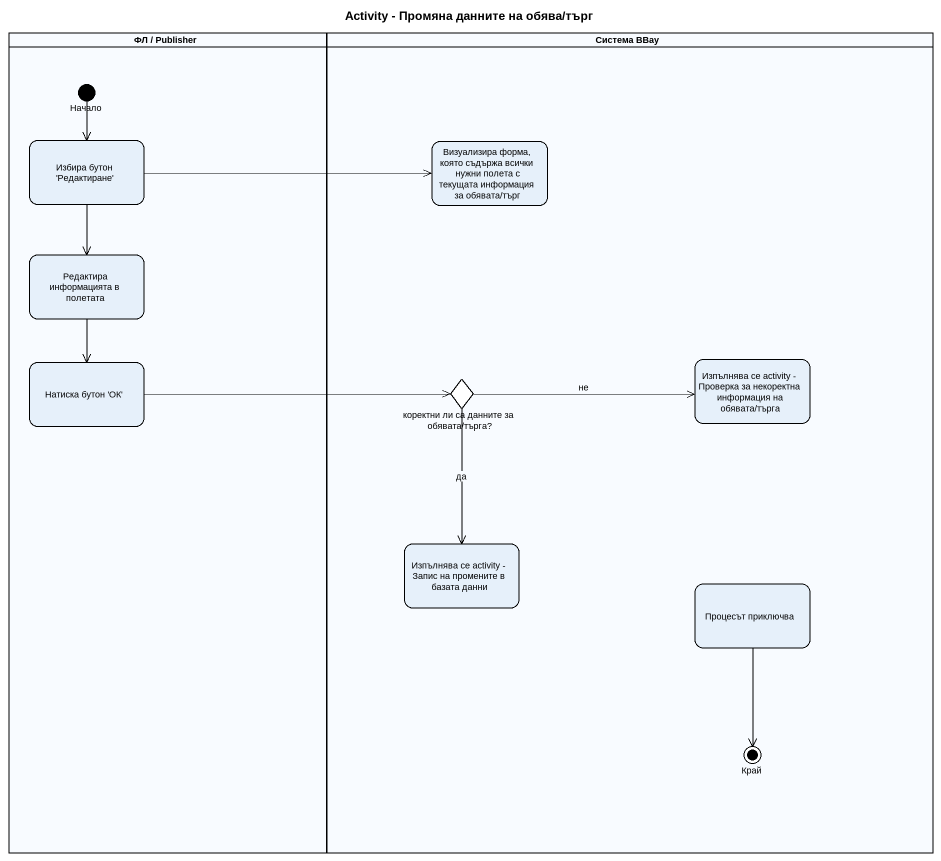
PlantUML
@startuml
title Activity - Промяна данните на обява/търг
hide empty description
state "ФЛ / Publisher" as ФЛ_Publisher <<partition>> {
  state Начало <<start>>
  state "Избира бутон 'Редактиране'" as Избира_бутон_Редактиране
  state "Редактира информацията в полетата" as Редактира_информацията_в
  state "Натиска бутон 'ОК'" as Натиска_бутон_ОК
}
state "Система BBay" as Система_BBay <<partition>> {
  state "Визуализира форма, която съдържа всички нужни полета с текущата информация за обявата/търг" as Визуализира_форма_която
  state "коректни ли са данните за обявата/търга?" as коректни_ли_са_данните_за <<choice>>
  state "Изпълнява се activity - Проверка за некоректна информация на обявата/търга" as Изпълнява_се_activity
  state "Изпълнява се activity - Запис на промените в базата данни" as Изпълнява_се_activity_Запис
  state "Процесът приключва" as Процесът_приключва
  state Край <<end>>
}
Начало --> Избира_бутон_Редактиране
Избира_бутон_Редактиране -right-> Визуализира_форма_която
Избира_бутон_Редактиране --> Редактира_информацията_в
Редактира_информацията_в --> Натиска_бутон_ОК
Натиска_бутон_ОК -right-> коректни_ли_са_данните_за
коректни_ли_са_данните_за -right-> Изпълнява_се_activity : не
коректни_ли_са_данните_за --> Изпълнява_се_activity_Запис : да
Процесът_приключва --> Край
@enduml
